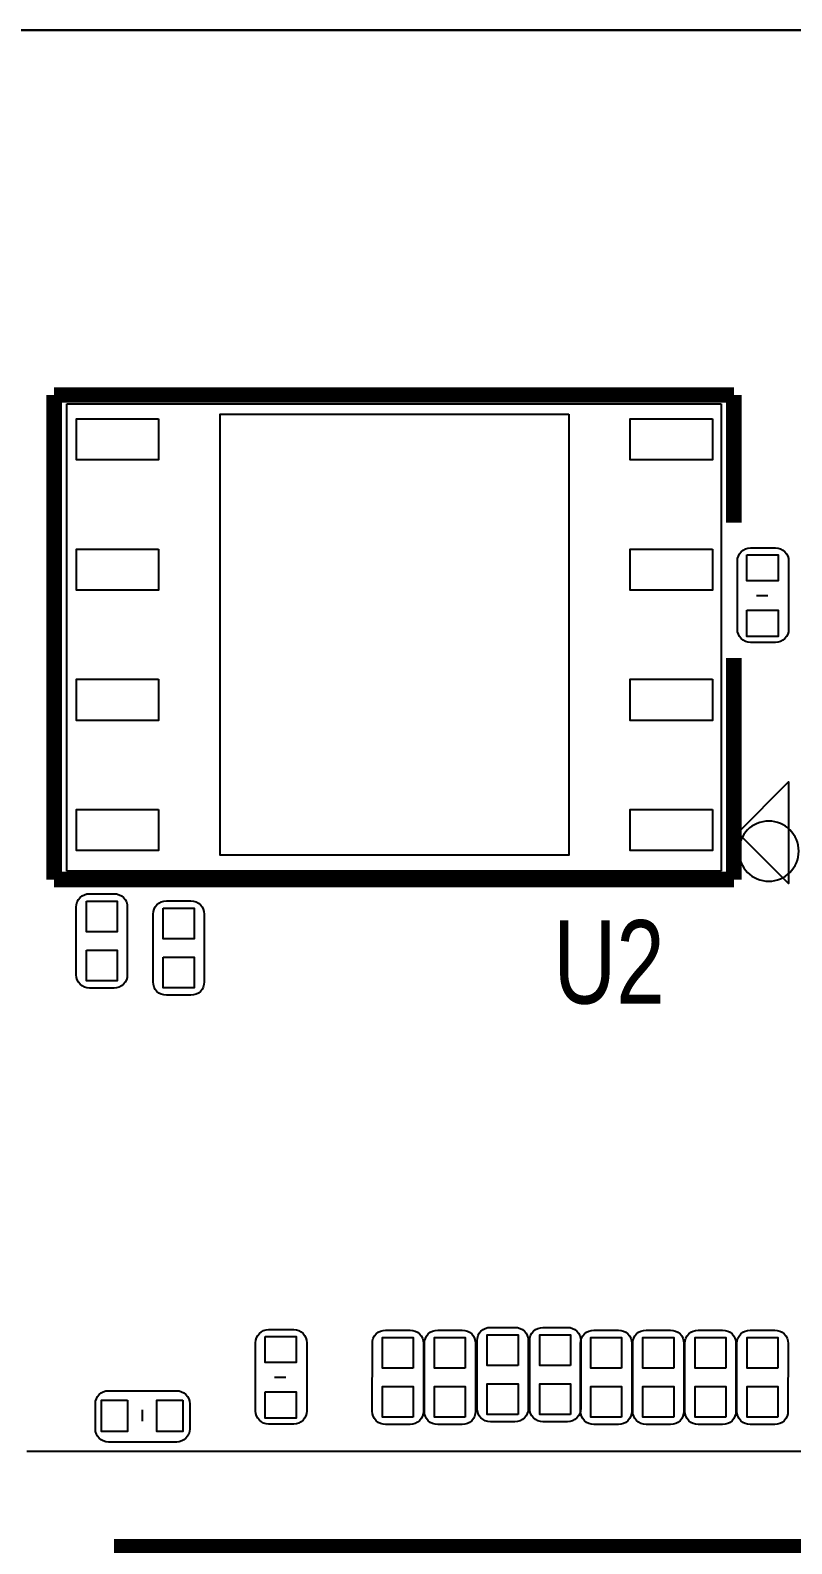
# Model space of a CAD drawing. Extents: x -3.5 to 51.5, y -3.5 to 36.5.
# Drawn here: x 15.97 to 23.4, y 21.75 to 36.5 of the extents above; entities that cross this region are included whole.
import ezdxf

# ---------------------------------------------------------------- set-up
doc = ezdxf.new("R2010")
doc.units = 0
for name, color, linetype in [('BG_OUTLINE', 1, 'CONTINUOUS'), ('BG_SILKSCREEN_TOP', 142, 'CONTINUOUS'), ('PG_SILKSCREEN_TOP', 2, 'CONTINUOUS'), ('PIN_TOP', 3, 'CONTINUOUS')]:
    doc.layers.add(name, color=color, linetype=linetype)

msp = doc.modelspace()

# ---------------------------------------------------------------- linework, layer by layer
at = {"layer": 'BG_OUTLINE'}
msp.add_lwpolyline([(47.99965, 36.499038), (-0.000254, 36.499038, 0.414214), (-3.50012, 32.999172), (-3.50012, -0.000762, 0.414235), (-0.000254, -3.500882), (47.99965, -3.500882, 0.414255), (51.49977, -0.000762), (51.49977, 32.999172, 0.414233)], format="xyb", close=True, dxfattribs=at)
msp.add_lwpolyline([(-0.000254, 36.499038), (47.99965, 36.499038)], dxfattribs=at)
at = {"layer": 'BG_SILKSCREEN_TOP', "const_width": 0.1524}
for points in [[(16.2052, 32.9438), (22.8346, 32.9438)], [(16.2052, 28.2194), (16.2052, 32.9438)], [(22.8346, 32.9438), (22.8346, 31.6992)], [(22.8346, 30.3784), (22.8346, 28.2194)], [(22.8346, 28.2194), (16.2052, 28.2194)], [(16.8656, 21.717), (31.4198, 21.717), (31.4198, 6.0706), (16.891, 6.0706), (16.8656, 21.717)]]:
    msp.add_lwpolyline(points, dxfattribs=at)
at = {"layer": 'BG_SILKSCREEN_TOP'}
msp.add_lwpolyline([(22.8727, 28.6766), (23.368, 29.1719), (23.368, 28.1813)], close=True, dxfattribs=at)
at = {"layer": 'PG_SILKSCREEN_TOP'}
for points in [[(16.329914, 32.857948), (22.709886, 32.857948)], [(16.329914, 28.302966), (16.329914, 32.857948)], [(22.709886, 32.857948), (22.709886, 28.302966)], [(22.996398, 31.452566), (23.24227, 31.452566)], [(23.05558, 30.99054), (23.1648, 30.99054)], [(22.709886, 28.302966), (16.329914, 28.302966)], [(16.551402, 28.081478), (16.790162, 28.081478)], [(17.300956, 28.01239), (17.539716, 28.01239)], [(18.297398, 23.832566), (18.54327, 23.832566)], [(18.35658, 23.37054), (18.4658, 23.37054)], [(17.066006, 23.051262), (17.066006, 22.942042)], [(17.528032, 23.11019), (17.528032, 22.864318)], [(19.67738, 22.908514), (19.438874, 22.90826)], [(20.185634, 22.908006), (19.94662, 22.908006)], [(20.699984, 22.934422), (20.46097, 22.934422)], [(21.212048, 22.934422), (20.973288, 22.934676)], [(21.70938, 22.90826), (21.470366, 22.90826)], [(22.217126, 22.90826), (21.97862, 22.908514)], [(22.72538, 22.90826), (22.486874, 22.90826)], [(23.233126, 22.90826), (22.99462, 22.90826)], [(15.939262, 22.647656), (32.339026, 22.647656)]]:
    msp.add_lwpolyline(points, dxfattribs=at)
for points in [[(22.869398, 30.659578), (22.869398, 31.325566, -0.414214), (22.996398, 31.452566)], [(23.24227, 31.452566, -0.414214), (23.36927, 31.325566)], [(23.36927, 31.325566), (23.36927, 30.659578, -0.414214), (23.24227, 30.532578)], [(23.24227, 30.532578), (22.996398, 30.532578, -0.414214), (22.869398, 30.659578)], [(23.467568, 28.497022, 1), (22.882352, 28.497022, 1), (23.467568, 28.497022)], [(16.421862, 27.291538), (16.421862, 27.951938, -0.42804), (16.551402, 28.081478)], [(16.790162, 28.081478, -0.42804), (16.919702, 27.951938)], [(16.919702, 27.951938), (16.919702, 27.291538, -0.42804), (16.790162, 27.161998)], [(17.171416, 27.22245), (17.171416, 27.88285, -0.42804), (17.300956, 28.01239)], [(17.539716, 28.01239, -0.42804), (17.669256, 27.88285)], [(17.669256, 27.88285), (17.669256, 27.22245, -0.42804), (17.539716, 27.09291)], [(16.790162, 27.161998), (16.551402, 27.161998, -0.42804), (16.421862, 27.291538)], [(17.539716, 27.09291), (17.300956, 27.09291, -0.42804), (17.171416, 27.22245)], [(18.170398, 23.039578), (18.170398, 23.705566, -0.414214), (18.297398, 23.832566)], [(18.54327, 23.832566, -0.414214), (18.67027, 23.705566)], [(19.30908, 23.0378), (19.309334, 23.6982, -0.428438), (19.438874, 23.82774)], [(19.438874, 23.82774), (19.67738, 23.82774, -0.428244), (19.80692, 23.6982)], [(19.81708, 23.037546), (19.81708, 23.697946, -0.42797), (19.94662, 23.827486)], [(19.94662, 23.827486), (20.185634, 23.827486, -0.427709), (20.31492, 23.697946)], [(20.33143, 23.063962), (20.33143, 23.724616, -0.42774), (20.46097, 23.854156)], [(20.46097, 23.854156), (20.699984, 23.854156, -0.42743), (20.82927, 23.724616)], [(20.844002, 23.064216), (20.844002, 23.724362, -0.427888), (20.973288, 23.853902)], [(20.973288, 23.853902), (21.212048, 23.854156, -0.428091), (21.341588, 23.724616)], [(21.340826, 23.0378), (21.340826, 23.698454, -0.427329), (21.470366, 23.82774)], [(21.470366, 23.82774), (21.70938, 23.82774, -0.42713), (21.838666, 23.698454)], [(21.84908, 23.038054), (21.84908, 23.6982, -0.428268), (21.97862, 23.82774)], [(21.97862, 23.82774), (22.217126, 23.82774, -0.428583), (22.34692, 23.6982)], [(22.35708, 23.0378), (22.35708, 23.6982, -0.428457), (22.486874, 23.82774)], [(22.486874, 23.82774), (22.72538, 23.827486, -0.427971), (22.85492, 23.6982)], [(22.86508, 23.0378), (22.86508, 23.6982, -0.427601), (22.994366, 23.82774)], [(22.994366, 23.82774), (23.233126, 23.82774, -0.428422), (23.36292, 23.6982)], [(18.67027, 23.705566), (18.67027, 23.039578, -0.414214), (18.54327, 22.912578)], [(19.80692, 23.6982), (19.80692, 23.0378, -0.427853), (19.67738, 22.908514)], [(20.31492, 23.697946), (20.31492, 23.037546, -0.427512), (20.185634, 22.908006)], [(20.82927, 23.724616), (20.82927, 23.063962, -0.427337), (20.699984, 22.934422)], [(21.341588, 23.724616), (21.341842, 23.064216, -0.428789), (21.212048, 22.934422)], [(21.838666, 23.698454), (21.838666, 23.0378, -0.427555), (21.70938, 22.90826)], [(22.34692, 23.6982), (22.34692, 23.038054, -0.429008), (22.217126, 22.90826)], [(22.85492, 23.6982), (22.85492, 23.0378, -0.428221), (22.72538, 22.90826)], [(23.36292, 23.6982), (23.362666, 23.0378, -0.428285), (23.233126, 22.90826)], [(16.608044, 22.864318), (16.608044, 23.110444, -0.413997), (16.735044, 23.237444)], [(16.735044, 23.237444), (17.401032, 23.237444, -0.414555), (17.528032, 23.11019)], [(18.54327, 22.912578), (18.297398, 22.912578, -0.414214), (18.170398, 23.039578)], [(19.438874, 22.90826, -0.428434), (19.30908, 23.0378)], [(19.94662, 22.908006, -0.427772), (19.81708, 23.037546)], [(20.46097, 22.934422, -0.427647), (20.33143, 23.063962)], [(20.973288, 22.934676, -0.427795), (20.844002, 23.064216)], [(21.470366, 22.90826, -0.427754), (21.340826, 23.0378)], [(21.97862, 22.908514, -0.4285), (21.84908, 23.038054)], [(22.486874, 22.90826, -0.428513), (22.35708, 23.0378)], [(22.99462, 22.90826, -0.428256), (22.86508, 23.0378)], [(17.401032, 22.737318), (16.735044, 22.737318, -0.414068), (16.608044, 22.864318)], [(17.528032, 22.864318, -0.41404), (17.401032, 22.737318)]]:
    msp.add_lwpolyline(points, format="xyb", dxfattribs=at)
at = {"layer": 'PIN_TOP'}
for points in [[(21.225002, 32.756983), (21.225002, 28.457017), (17.824958, 28.457017), (17.824958, 32.756983)], [(17.22501, 32.712025), (17.22501, 32.311975), (16.42491, 32.311975), (16.42491, 32.712025)], [(22.62505, 32.712025), (22.62505, 32.311975), (21.82495, 32.311975), (21.82495, 32.712025)], [(17.22501, 31.442025), (17.22501, 31.041975), (16.42491, 31.041975), (16.42491, 31.442025)], [(22.62505, 31.442025), (22.62505, 31.041975), (21.82495, 31.041975), (21.82495, 31.442025)], [(22.9616, 31.385002), (23.2664, 31.385002), (23.2664, 31.131002), (22.9616, 31.131002)], [(22.9616, 30.844998), (23.2664, 30.844998), (23.2664, 30.590998), (22.9616, 30.590998)], [(17.22501, 30.172025), (17.22501, 29.771975), (16.42491, 29.771975), (16.42491, 30.172025)], [(22.62505, 30.172025), (22.62505, 29.771975), (21.82495, 29.771975), (21.82495, 30.172025)], [(17.22501, 28.902025), (17.22501, 28.501975), (16.42491, 28.501975), (16.42491, 28.902025)], [(22.62505, 28.902025), (22.62505, 28.501975), (21.82495, 28.501975), (21.82495, 28.902025)], [(16.520922, 28.010358), (16.820642, 28.010358), (16.820642, 27.710638), (16.520922, 27.710638)], [(17.270476, 27.94127), (17.570196, 27.94127), (17.570196, 27.64155), (17.270476, 27.64155)], [(16.520922, 27.532838), (16.820642, 27.532838), (16.820642, 27.233118), (16.520922, 27.233118)], [(17.270476, 27.46375), (17.570196, 27.46375), (17.570196, 27.16403), (17.270476, 27.16403)], [(18.2626, 23.765002), (18.5674, 23.765002), (18.5674, 23.511002), (18.2626, 23.511002)], [(19.70786, 23.4569), (19.40814, 23.4569), (19.40814, 23.75662), (19.70786, 23.75662)], [(20.21586, 23.4569), (19.91614, 23.4569), (19.91614, 23.75662), (20.21586, 23.75662)], [(20.73021, 23.483316), (20.43049, 23.483316), (20.43049, 23.783036), (20.73021, 23.783036)], [(21.242782, 23.483062), (20.943062, 23.483062), (20.943062, 23.782782), (21.242782, 23.782782)], [(21.73986, 23.4569), (21.44014, 23.4569), (21.44014, 23.75662), (21.73986, 23.75662)], [(22.24786, 23.4569), (21.94814, 23.4569), (21.94814, 23.75662), (22.24786, 23.75662)], [(22.75586, 23.4569), (22.45614, 23.4569), (22.45614, 23.75662), (22.75586, 23.75662)], [(23.26386, 23.4569), (22.96414, 23.4569), (22.96414, 23.75662), (23.26386, 23.75662)], [(18.2626, 23.224998), (18.5674, 23.224998), (18.5674, 22.970998), (18.2626, 22.970998)], [(19.70786, 22.97938), (19.40814, 22.97938), (19.40814, 23.2791), (19.70786, 23.2791)], [(20.21586, 22.97938), (19.91614, 22.97938), (19.91614, 23.2791), (20.21586, 23.2791)], [(20.73021, 23.005796), (20.43049, 23.005796), (20.43049, 23.305516), (20.73021, 23.305516)], [(21.242782, 23.005542), (20.943062, 23.005542), (20.943062, 23.305262), (21.242782, 23.305262)], [(21.73986, 22.97938), (21.44014, 22.97938), (21.44014, 23.2791), (21.73986, 23.2791)], [(22.24786, 22.97938), (21.94814, 22.97938), (21.94814, 23.2791), (22.24786, 23.2791)], [(22.75586, 22.97938), (22.45614, 22.97938), (22.45614, 23.2791), (22.75586, 23.2791)], [(23.26386, 22.97938), (22.96414, 22.97938), (22.96414, 23.2791), (23.26386, 23.2791)], [(16.920464, 23.144988), (16.920464, 22.840188), (16.666464, 22.840188), (16.666464, 23.144988)], [(17.460468, 23.144988), (17.460468, 22.840188), (17.206468, 22.840188), (17.206468, 23.144988)]]:
    msp.add_lwpolyline(points, close=True, dxfattribs=at)

# ---------------------------------------------------------------- texts
at = {"layer": 'BG_SILKSCREEN_TOP', "width": 0.78125}
msp.add_text('U2', height=0.8128, dxfattribs=at).set_placement((21.074888, 27.011376))

doc.saveas('drawing.dxf')
